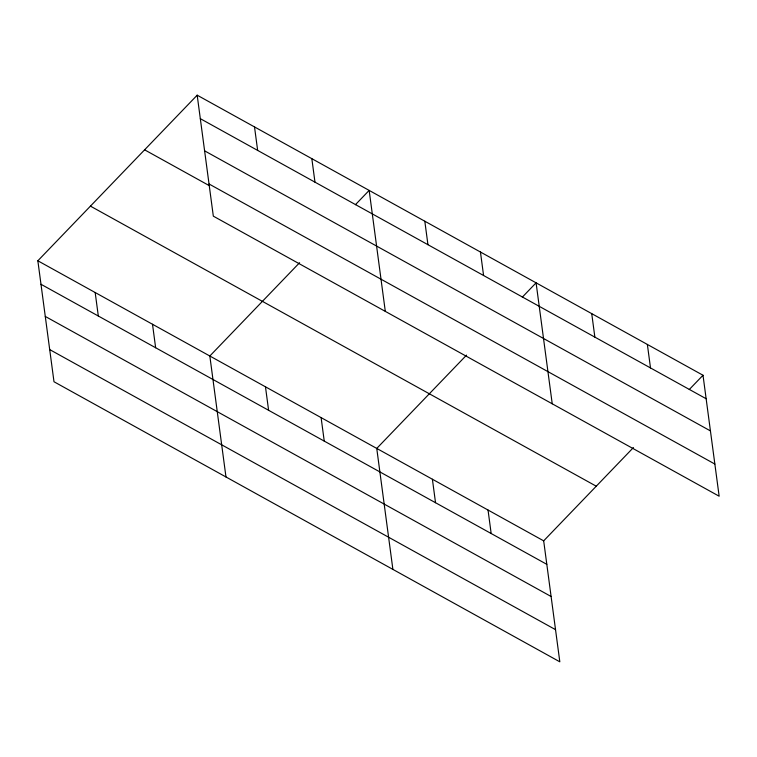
<?xml version="1.0" encoding="UTF-8"?>
<svg xmlns="http://www.w3.org/2000/svg" width="757" height="757" viewBox="0 0 757 757"><rect width="100%" height="100%" fill="white"/><g stroke="black" fill="none" stroke-linecap="round" stroke-linejoin="round"><path stroke-width="1.14" d="M633.448 447.548L543.677 540.848L559.82 661.817L53.993 381.746L37.85 260.787L197.18 95.183L703.007 375.254L719.15 496.214L213.323 216.152L197.18 95.183M299.602 262.698L209.831 356.008L225.974 476.976M355.412 204.702L369.161 190.404L385.304 311.373M466.53 355.128L376.749 448.428L392.892 569.396M522.339 297.123L536.088 282.825L552.232 403.793M689.258 389.543L703.007 375.254M200.321 118.669L706.139 398.74M204.608 150.842L710.435 430.903M209.027 183.979L714.854 464.05M144.606 149.829L209.093 185.541M90.433 206.131L596.261 486.202M37.85 260.787L543.677 540.848M40.982 284.272L546.809 564.334M45.278 316.435L551.105 596.507M49.697 349.583L555.524 629.654M647.367 344.444L650.5 367.93M591.728 313.635L594.86 337.12M480.449 252.024L483.581 275.51M488.038 510.048L491.17 533.534M424.809 221.214L427.942 244.7M432.398 479.238L435.53 502.724M311.837 158.667L314.969 182.153M321.11 417.618L324.242 441.104M254.513 126.921L257.645 150.406M265.47 386.818L268.603 410.303M152.507 324.261L155.639 347.756M95.174 292.524L98.315 316.01"/></g></svg>
